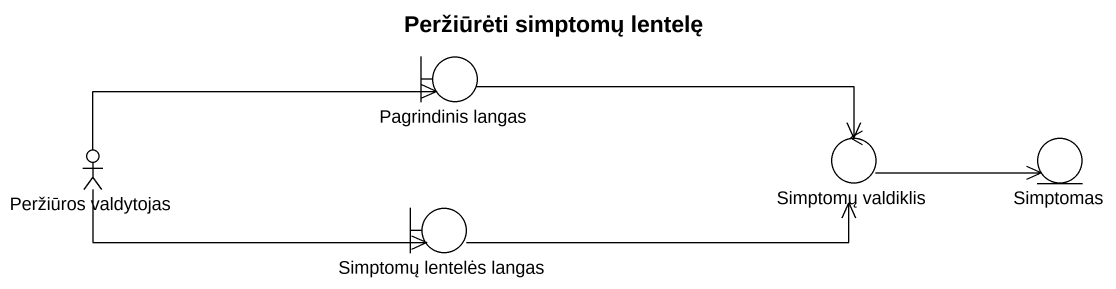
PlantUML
@startuml
title Peržiūrėti simptomų lentelę
boundary "Pagrindinis langas" as Pagrindinis_langas
control "Simptomų valdiklis" as Simptomų_valdiklis
entity Simptomas
actor "Peržiūros valdytojas" as Peržiūros_valdytojas
boundary "Simptomų lentelės langas" as Simptomų_lentelės_langas
Pagrindinis_langas -right-> Simptomų_valdiklis
Simptomų_valdiklis -right-> Simptomas
Peržiūros_valdytojas -right-> Pagrindinis_langas
Peržiūros_valdytojas -right-> Simptomų_lentelės_langas
Simptomų_lentelės_langas -right-> Simptomų_valdiklis
@enduml
